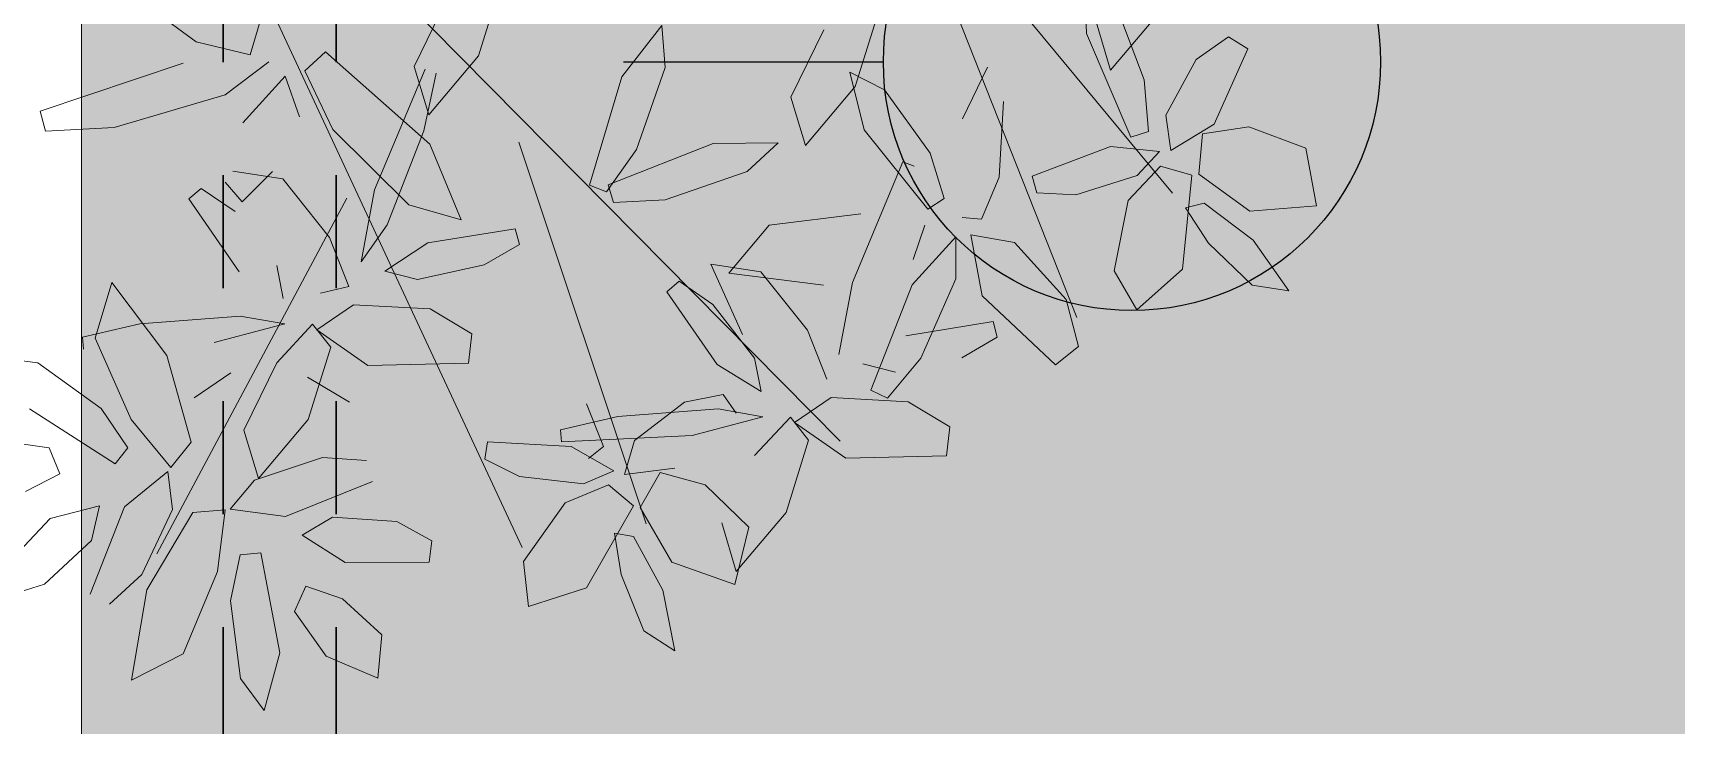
# Model space of a CAD drawing. Header units: metres. Extents: x 349703 to 349913, y 9282546 to 9282694.
# Drawn here: x 349717.887 to 349719.342, y 9282656.641 to 9282657.253 of the extents above; entities that cross this region are included whole.
import ezdxf

# ---------------------------------------------------------------- set-up
doc = ezdxf.new("R2010")
doc.units = ezdxf.units.M
doc.header["$LTSCALE"] = 0.25
doc.linetypes.add('01 nivel$0$HIDDEN2', pattern=[0.1875, 0.125, -0.0625])
for name, color, linetype, lineweight in [('AREA-VERDE', 3, 'CONTINUOUS', 9), ('ARQ-FONDO', 253, 'CONTINUOUS', 9), ('CUNETAS-RED', 5, 'CONTINUOUS', 18), ('LLORAD-SIMB', 1, 'CONTINUOUS', 25), ('LLORAD-TRAMO', 1, 'CONTINUOUS', 70)]:
    doc.layers.add(name, color=color, linetype=linetype, lineweight=lineweight)

# ---------------------------------------------------------------- blocks, each defined once
blk = doc.blocks.new('ARR2')
at = {"layer": 'ARQ-FONDO', "lineweight": 5}
for p, q in [((2741.5062, 1214.1534), (2741.9224, 1213.0996)), ((2741.7026, 1213.6723), (2742.0451, 1213.2589)), ((2740.9374, 1213.632), (2741.6198, 1212.9417)), ((2741.9318, 1213.5462), (2741.9348, 1213.4632)), ((2741.1861, 1213.527), (2741.1573, 1213.4344)), ((2740.7177, 1213.5098), (2740.7962, 1213.4524)), ((2741.0748, 1213.4209), (2741.1168, 1213.507)), ((2742.0086, 1213.404), (2741.9696, 1213.508)), ((2740.865, 1213.4358), (2740.8793, 1213.4831)), ((2740.8976, 1213.4825), (2741.2131, 1212.8057)), ((2741.6679, 1213.4879), (2741.6391, 1213.3953)), ((2741.9658, 1213.4162), (2741.9472, 1213.4781)), ((2742.0297, 1213.4917), (2741.9658, 1213.4162)), ((2741.3916, 1213.4732), (2741.3406, 1213.4076)), ((2741.396, 1213.4197), (2741.3916, 1213.4732)), ((2741.5567, 1213.3817), (2741.5987, 1213.4679)), ((2741.9348, 1213.4632), (2741.9917, 1213.3304)), ((2742.1166, 1213.4588), (2742.0752, 1213.4296)), ((2742.1413, 1213.4433), (2742.1166, 1213.4588)), ((2740.7962, 1213.4524), (2740.865, 1213.4358)), ((2740.9615, 1213.4397), (2740.9349, 1213.4152)), ((2741.095, 1213.3213), (2740.9615, 1213.4397)), ((2741.1573, 1213.4344), (2741.0935, 1213.3589)), ((2742.0982, 1213.3471), (2742.1413, 1213.4433)), ((2740.7793, 1213.4252), (2740.5966, 1213.3638)), ((2740.8332, 1213.3848), (2740.8888, 1213.4267)), ((2740.9349, 1213.4152), (2740.9708, 1213.3404)), ((2741.0243, 1213.2631), (2741.0888, 1213.4174)), ((2741.0935, 1213.3589), (2741.0748, 1213.4209)), ((2741.3593, 1213.3148), (2741.396, 1213.4197)), ((2741.632, 1213.4135), (2741.6504, 1213.3399)), ((2741.6767, 1213.3909), (2741.632, 1213.4135)), ((2741.8081, 1213.4202), (2741.7762, 1213.3538)), ((2742.0752, 1213.4296), (2742.0366, 1213.3588)), ((2740.8555, 1213.3486), (2740.9097, 1213.4086)), ((2740.9097, 1213.4086), (2740.9282, 1213.3565)), ((2741.1031, 1213.4122), (2741.0871, 1213.3385)), ((2741.3406, 1213.4076), (2741.2992, 1213.2692)), ((2741.6391, 1213.3953), (2741.5753, 1213.3198)), ((2742.0141, 1213.3379), (2742.0086, 1213.404)), ((2740.6909, 1213.3429), (2740.8332, 1213.3848)), ((2741.5753, 1213.3198), (2741.5567, 1213.3817)), ((2741.735, 1213.3098), (2741.6767, 1213.3909)), ((2741.823, 1213.2793), (2741.8287, 1213.3759)), ((2740.5966, 1213.3638), (2740.6033, 1213.3383)), ((2742.0366, 1213.3588), (2742.0428, 1213.3136)), ((2740.6033, 1213.3383), (2740.6909, 1213.3429)), ((2740.9708, 1213.3404), (2741.0681, 1213.2439)), ((2741.0871, 1213.3385), (2741.0405, 1213.2184)), ((2741.6504, 1213.3399), (2741.7318, 1213.2384)), ((2741.9917, 1213.3304), (2742.0141, 1213.3379)), ((2742.0428, 1213.3136), (2742.0982, 1213.3471)), ((2742.0835, 1213.3346), (2742.0784, 1213.2833)), ((2742.1426, 1213.3436), (2742.0835, 1213.3346)), ((2742.2155, 1213.3166), (2742.1426, 1213.3436)), ((2741.135, 1213.2246), (2741.095, 1213.3213)), ((2741.2088, 1213.3241), (2741.3717, 1212.8358)), ((2741.3211, 1213.2606), (2741.3593, 1213.3148)), ((2741.4573, 1213.3225), (2741.3229, 1213.2693)), ((2741.5403, 1213.3232), (2741.4573, 1213.3225)), ((2741.501, 1213.2866), (2741.5403, 1213.3232)), ((2741.7527, 1213.2522), (2741.735, 1213.3098)), ((2741.9658, 1213.3187), (2741.8656, 1213.2806)), ((2742.0284, 1213.3123), (2741.9658, 1213.3187)), ((2741.9997, 1213.2816), (2742.0284, 1213.3123)), ((2742.2292, 1213.2425), (2742.2155, 1213.3166)), ((2740.843, 1213.2869), (2740.9069, 1213.2771)), ((2740.8937, 1213.2867), (2740.8547, 1213.2477)), ((2741.396, 1213.2504), (2741.501, 1213.2866)), ((2741.6357, 1213.1444), (2741.7001, 1213.2988)), ((2741.7001, 1213.2988), (2741.7145, 1213.2935)), ((2742.0296, 1213.2933), (2741.9882, 1213.2496)), ((2742.0698, 1213.282), (2742.0296, 1213.2933)), ((2740.8547, 1213.2477), (2740.833, 1213.273)), ((2740.9069, 1213.2771), (2740.9666, 1213.2021)), ((2741.2992, 1213.2692), (2741.3211, 1213.2606)), ((2741.3229, 1213.2693), (2741.3298, 1213.2467)), ((2741.8006, 1213.2254), (2741.823, 1213.2793)), ((2741.8656, 1213.2806), (2741.8714, 1213.2591)), ((2741.9212, 1213.2569), (2741.9997, 1213.2816)), ((2742.0575, 1213.1617), (2742.0698, 1213.282)), ((2742.0784, 1213.2833), (2742.1438, 1213.2359)), ((2740.9887, 1213.2525), (2740.7458, 1212.7974)), ((2740.7865, 1213.2514), (2740.8025, 1213.2649)), ((2740.8512, 1213.1584), (2740.7865, 1213.2514)), ((2740.8025, 1213.2649), (2740.8457, 1213.2353)), ((2741.007, 1213.171), (2741.0243, 1213.2631)), ((2741.3298, 1213.2467), (2741.396, 1213.2504)), ((2741.7318, 1213.2384), (2741.7527, 1213.2522)), ((2741.8714, 1213.2591), (2741.9212, 1213.2569)), ((2741.9882, 1213.2496), (2741.9701, 1213.1593)), ((2742.0617, 1213.2399), (2742.0856, 1213.246)), ((2742.0856, 1213.246), (2742.148, 1213.1986)), ((2741.0681, 1213.2439), (2741.135, 1213.2246)), ((2741.5289, 1213.2177), (2741.6461, 1213.2322)), ((2741.7757, 1213.2279), (2741.8006, 1213.2254)), ((2742.0909, 1213.1949), (2742.0617, 1213.2399)), ((2742.1438, 1213.2359), (2742.2292, 1213.2425)), ((2741.0405, 1213.2184), (2741.007, 1213.171)), ((2741.0924, 1213.1951), (2741.2042, 1213.2134)), ((2741.2042, 1213.2134), (2741.2095, 1213.1932)), ((2741.4775, 1213.1566), (2741.5289, 1213.2177)), ((2741.7677, 1213.2029), (2741.7117, 1213.1416)), ((2741.7279, 1213.2179), (2741.7133, 1213.1739)), ((2741.7678, 1213.1492), (2741.7677, 1213.2029)), ((2741.7868, 1213.2057), (2741.8014, 1213.1273)), ((2741.8427, 1213.1958), (2741.7868, 1213.2057)), ((2740.9666, 1213.2021), (2740.9914, 1213.1395)), ((2741.0372, 1213.1592), (2741.0924, 1213.1951)), ((2741.2095, 1213.1932), (2741.1642, 1213.167)), ((2741.9089, 1213.1229), (2741.8427, 1213.1958)), ((2742.1469, 1213.141), (2742.0909, 1213.1949)), ((2742.148, 1213.1986), (2742.1936, 1213.1338)), ((2740.899, 1213.1664), (2740.9073, 1213.124)), ((2741.1642, 1213.167), (2741.0791, 1213.1485)), ((2741.4543, 1213.1682), (2741.5183, 1213.1584)), ((2741.495, 1213.0781), (2741.4543, 1213.1682)), ((2741.9995, 1213.1096), (2742.0575, 1213.1617)), ((2740.6882, 1213.1446), (2740.667, 1213.0735)), ((2740.7584, 1213.0511), (2740.6882, 1213.1446)), ((2740.9914, 1213.1395), (2740.9549, 1213.131)), ((2741.0791, 1213.1485), (2741.0372, 1213.1592)), ((2741.3979, 1213.1328), (2741.4138, 1213.1462)), ((2741.4138, 1213.1462), (2741.457, 1213.1166)), ((2741.5984, 1213.1413), (2741.4775, 1213.1566)), ((2741.5183, 1213.1584), (2741.578, 1213.0834)), ((2741.6183, 1213.0524), (2741.6357, 1213.1444)), ((2741.7117, 1213.1416), (2741.6592, 1213.007)), ((2741.7228, 1213.0476), (2741.7678, 1213.1492)), ((2741.9701, 1213.1593), (2741.9995, 1213.1096)), ((2742.1936, 1213.1338), (2742.1469, 1213.141)), ((2741.4625, 1213.0397), (2741.3979, 1213.1328)), ((2741.8014, 1213.1273), (2741.8954, 1213.0393)), ((2741.9247, 1213.0627), (2741.9089, 1213.1229)), ((2740.724, 1213.0919), (2740.8524, 1213.1015)), ((2740.8524, 1213.1015), (2740.9096, 1213.0916)), ((2740.9971, 1213.1162), (2740.9502, 1213.0841)), ((2741.0954, 1213.1107), (2740.9971, 1213.1162)), ((2741.1488, 1213.0788), (2741.0954, 1213.1107)), ((2741.457, 1213.1166), (2741.5103, 1213.0477)), ((2740.6506, 1213.0747), (2740.724, 1213.0919)), ((2740.9096, 1213.0916), (2740.8191, 1213.0677)), ((2740.899, 1213.0418), (2740.9448, 1213.0911)), ((2740.9448, 1213.0911), (2740.9682, 1213.0618)), ((2740.9502, 1213.0841), (2741.0156, 1213.0384)), ((2741.1443, 1213.0415), (2741.1488, 1213.0788)), ((2741.578, 1213.0834), (2741.6027, 1213.0208)), ((2741.7037, 1213.0764), (2741.8156, 1213.0947)), ((2741.8156, 1213.0947), (2741.8208, 1213.0745)), ((2740.652, 1213.0595), (2740.6506, 1213.0747)), ((2740.667, 1213.0735), (2740.7129, 1212.9693)), ((2740.9682, 1213.0618), (2740.9394, 1212.9692)), ((2741.8208, 1213.0745), (2741.7755, 1213.0483)), ((2741.8954, 1213.0393), (2741.9247, 1213.0627)), ((2740.5936, 1213.0419), (2740.5432, 1213.0483)), ((2740.6745, 1212.9832), (2740.5936, 1213.0419)), ((2740.7896, 1212.9404), (2740.7584, 1213.0511)), ((2740.857, 1212.9557), (2740.899, 1213.0418)), ((2741.0156, 1213.0384), (2741.1443, 1213.0415)), ((2741.5187, 1213.0053), (2741.4625, 1213.0397)), ((2741.5103, 1213.0477), (2741.5187, 1213.0053)), ((2741.6904, 1213.0298), (2741.6486, 1213.0405)), ((2741.6804, 1212.9966), (2741.7228, 1213.0476)), ((2740.8403, 1213.0291), (2740.7934, 1212.997)), ((2740.992, 1212.9916), (2740.9385, 1213.0235)), ((2741.4703, 1213.0015), (2741.4206, 1212.9917)), ((2741.4866, 1212.9773), (2741.4703, 1213.0015)), ((2741.6084, 1212.9976), (2741.5615, 1212.9655)), ((2741.7067, 1212.992), (2741.6084, 1212.9976)), ((2741.6592, 1213.007), (2741.6804, 1212.9966)), ((2740.5828, 1212.983), (2740.6923, 1212.9126)), ((2740.7087, 1212.9332), (2740.6745, 1212.9832)), ((2741.2619, 1212.956), (2741.3353, 1212.9732)), ((2741.3172, 1212.935), (2741.2954, 1212.9893)), ((2741.3353, 1212.9732), (2741.4638, 1212.9828)), ((2741.4206, 1212.9917), (2741.3566, 1212.9426)), ((2741.521, 1212.9729), (2741.4304, 1212.949)), ((2741.4638, 1212.9828), (2741.521, 1212.9729)), ((2741.5103, 1212.9231), (2741.5562, 1212.9724)), ((2741.5562, 1212.9724), (2741.5795, 1212.9431)), ((2741.7602, 1212.9601), (2741.7067, 1212.992)), ((2740.7129, 1212.9693), (2740.7635, 1212.9079)), ((2740.8756, 1212.8937), (2740.857, 1212.9557)), ((2740.9394, 1212.9692), (2740.8756, 1212.8937)), ((2741.2634, 1212.9408), (2741.2619, 1212.956)), ((2741.5615, 1212.9655), (2741.627, 1212.9197)), ((2741.7557, 1212.9228), (2741.7602, 1212.9601)), ((2740.6081, 1212.9329), (2740.5392, 1212.9429)), ((2740.6218, 1212.8999), (2740.6081, 1212.9329)), ((2740.6923, 1212.9126), (2740.7087, 1212.9332)), ((2740.7635, 1212.9079), (2740.7896, 1212.9404)), ((2741.1686, 1212.9408), (2741.1651, 1212.9188)), ((2741.2755, 1212.9348), (2741.1686, 1212.9408)), ((2741.4304, 1212.949), (2741.2634, 1212.9408)), ((2741.3302, 1212.9035), (2741.2755, 1212.9348)), ((2741.2977, 1212.9194), (2741.3172, 1212.935)), ((2741.3566, 1212.9426), (2741.3439, 1212.8989)), ((2741.5795, 1212.9431), (2741.5508, 1212.8505)), ((2740.9578, 1212.9208), (2740.8705, 1212.8919)), ((2741.014, 1212.917), (2740.9578, 1212.9208)), ((2741.1651, 1212.9188), (2741.2097, 1212.8965)), ((2741.627, 1212.9197), (2741.7557, 1212.9228)), ((2740.5775, 1212.8772), (2740.6218, 1212.8999)), ((2740.7598, 1212.9027), (2740.7043, 1212.8577)), ((2740.7656, 1212.8544), (2740.7598, 1212.9027)), ((2740.8705, 1212.8919), (2740.8394, 1212.8545)), ((2740.9103, 1212.8452), (2741.0214, 1212.8902)), ((2741.2097, 1212.8965), (2741.2914, 1212.8872)), ((2741.2914, 1212.8872), (2741.3302, 1212.9035)), ((2741.3439, 1212.8989), (2741.4081, 1212.9069)), ((2741.3896, 1212.9015), (2741.3641, 1212.8567)), ((2741.4472, 1212.8857), (2741.3896, 1212.9015)), ((2741.3235, 1212.8857), (2741.2679, 1212.8626)), ((2741.3556, 1212.859), (2741.3235, 1212.8857)), ((2741.5028, 1212.8314), (2741.4472, 1212.8857)), ((2740.6723, 1212.8587), (2740.6091, 1212.8428)), ((2740.7043, 1212.8577), (2740.6605, 1212.7461)), ((2740.6623, 1212.8146), (2740.6723, 1212.8587)), ((2740.7265, 1212.7712), (2740.7656, 1212.8544)), ((2740.7916, 1212.8502), (2740.7328, 1212.7514)), ((2740.8331, 1212.8536), (2740.7916, 1212.8502)), ((2740.8233, 1212.7747), (2740.8331, 1212.8536)), ((2740.8394, 1212.8545), (2740.9103, 1212.8452)), ((2741.2679, 1212.8626), (2741.2147, 1212.7875)), ((2741.2955, 1212.7542), (2741.3556, 1212.859)), ((2741.3641, 1212.8567), (2741.4045, 1212.7868)), ((2741.5508, 1212.8505), (2741.4869, 1212.7751)), ((2740.6091, 1212.8428), (2740.5356, 1212.7647)), ((2740.9705, 1212.8444), (2740.9316, 1212.8213)), ((2741.0525, 1212.8388), (2740.9705, 1212.8444)), ((2741.0974, 1212.8143), (2741.0525, 1212.8388)), ((2741.4869, 1212.7751), (2741.4683, 1212.837)), ((2741.4852, 1212.7581), (2741.5028, 1212.8314)), ((2740.6018, 1212.7589), (2740.6623, 1212.8146)), ((2740.9316, 1212.8213), (2740.9865, 1212.7864)), ((2741.0939, 1212.7868), (2741.0974, 1212.8143)), ((2741.3311, 1212.8239), (2741.3554, 1212.8197)), ((2741.3395, 1212.7709), (2741.3311, 1212.8239)), ((2741.3554, 1212.8197), (2741.3931, 1212.751)), ((2740.8525, 1212.7964), (2740.8398, 1212.7372)), ((2740.8788, 1212.7987), (2740.8525, 1212.7964)), ((2740.9029, 1212.6708), (2740.8788, 1212.7987)), ((2740.9865, 1212.7864), (2741.0939, 1212.7868)), ((2741.2147, 1212.7875), (2741.2213, 1212.7302)), ((2741.4045, 1212.7868), (2741.4852, 1212.7581)), ((2740.685, 1212.733), (2740.7265, 1212.7712)), ((2740.7793, 1212.6696), (2740.8233, 1212.7747)), ((2741.3688, 1212.6988), (2741.3395, 1212.7709)), ((2740.5532, 1212.7432), (2740.6018, 1212.7589)), ((2740.7328, 1212.7514), (2740.7132, 1212.6361)), ((2740.9364, 1212.7563), (2740.922, 1212.7236)), ((2740.9834, 1212.7398), (2740.9364, 1212.7563)), ((2741.2213, 1212.7302), (2741.2955, 1212.7542)), ((2741.3931, 1212.751), (2741.4085, 1212.6733)), ((2740.8398, 1212.7372), (2740.8528, 1212.6381)), ((2740.922, 1212.7236), (2740.9621, 1212.6668)), ((2741.0335, 1212.6938), (2740.9834, 1212.7398)), ((2741.4085, 1212.6733), (2741.3688, 1212.6988)), ((2741.0286, 1212.6386), (2741.0335, 1212.6938)), ((2740.7132, 1212.6361), (2740.7793, 1212.6696)), ((2740.8828, 1212.5972), (2740.9029, 1212.6708)), ((2740.9621, 1212.6668), (2741.0286, 1212.6386)), ((2740.8528, 1212.6381), (2740.8828, 1212.5972))]:
    blk.add_line(p, q, dxfattribs=at)
blk = doc.blocks.new('drenaje')
at = {"layer": 'CUNETAS-RED', "linetype": '01 nivel$0$HIDDEN2', "lineweight": 30}
for p, q in [((-0.1, -13.2104), (-0.1, -19.2104)), ((0, -13.2104), (0, -19.2104))]:
    blk.add_line(p, q, dxfattribs=at)

msp = doc.modelspace()

# ---------------------------------------------------------------- hatches: boundary and pattern name
at = {"layer": 'AREA-VERDE', "lineweight": 0, "true_color": 0xc4e4b2, "transparency": 33554687}
h = msp.add_hatch(color=3, dxfattribs=at)
h.dxf.hatch_style = 1
h.paths.add_polyline_path([(349745.5061, 9282662.0658), (349717.9307, 9282662.0658), (349717.9307, 9282656.5561), (349745.5061, 9282656.5561)])
h.paths.add_polyline_path([(349744.5061, 9282661.0658), (349744.5061, 9282657.5561), (349718.9307, 9282657.5561), (349718.9307, 9282661.0658)], flags=16)

# ---------------------------------------------------------------- linework, layer by layer
at = {"layer": 'ARQ-FONDO'}
msp.add_lwpolyline([(349717.9305, 9282662.0627), (349745.5061, 9282662.0658), (349745.5061, 9282656.5561), (349717.9305, 9282656.553)], close=True, dxfattribs=at)
at = {"layer": 'LLORAD-SIMB'}
msp.add_line((349718.41, 9282657.2275), (349718.64, 9282657.2275), dxfattribs=at)
msp.add_circle((349718.86, 9282657.2275), 0.22, dxfattribs=at)
at = {"layer": 'LLORAD-TRAMO', "const_width": 0.3}
msp.add_lwpolyline([(349718.41, 9282662.04), (349718.41, 9282661.79), (349718.41, 9282661.54), (349718.41, 9282661.29), (349718.41, 9282661.04), (349718.41, 9282660.79), (349718.41, 9282660.54), (349718.41, 9282660.29), (349718.41, 9282660.04), (349718.41, 9282659.79), (349718.41, 9282659.54), (349718.41, 9282659.29), (349718.41, 9282659.04), (349718.41, 9282658.79), (349718.41, 9282658.54), (349718.41, 9282658.29), (349718.41, 9282658.04), (349718.41, 9282657.79), (349718.41, 9282657.54), (349718.41, 9282657.29), (349718.41, 9282657.04), (349718.41, 9282656.79), (349718.41, 9282656.54)], dxfattribs=at)

# ---------------------------------------------------------------- block references
at = {"layer": 'ARQ-FONDO', "xscale": 0.6917913537138002, "yscale": 0.6917913537138002, "zscale": 0.6917913537138002}
msp.add_blockref('ARR2', (347821.9729, 9281817.7894), dxfattribs=at)
at = {"layer": 'CUNETAS-RED', "lineweight": 30}
msp.add_blockref('drenaje', (349718.1559, 9282675.5378), dxfattribs=at)

doc.saveas('drawing.dxf')
